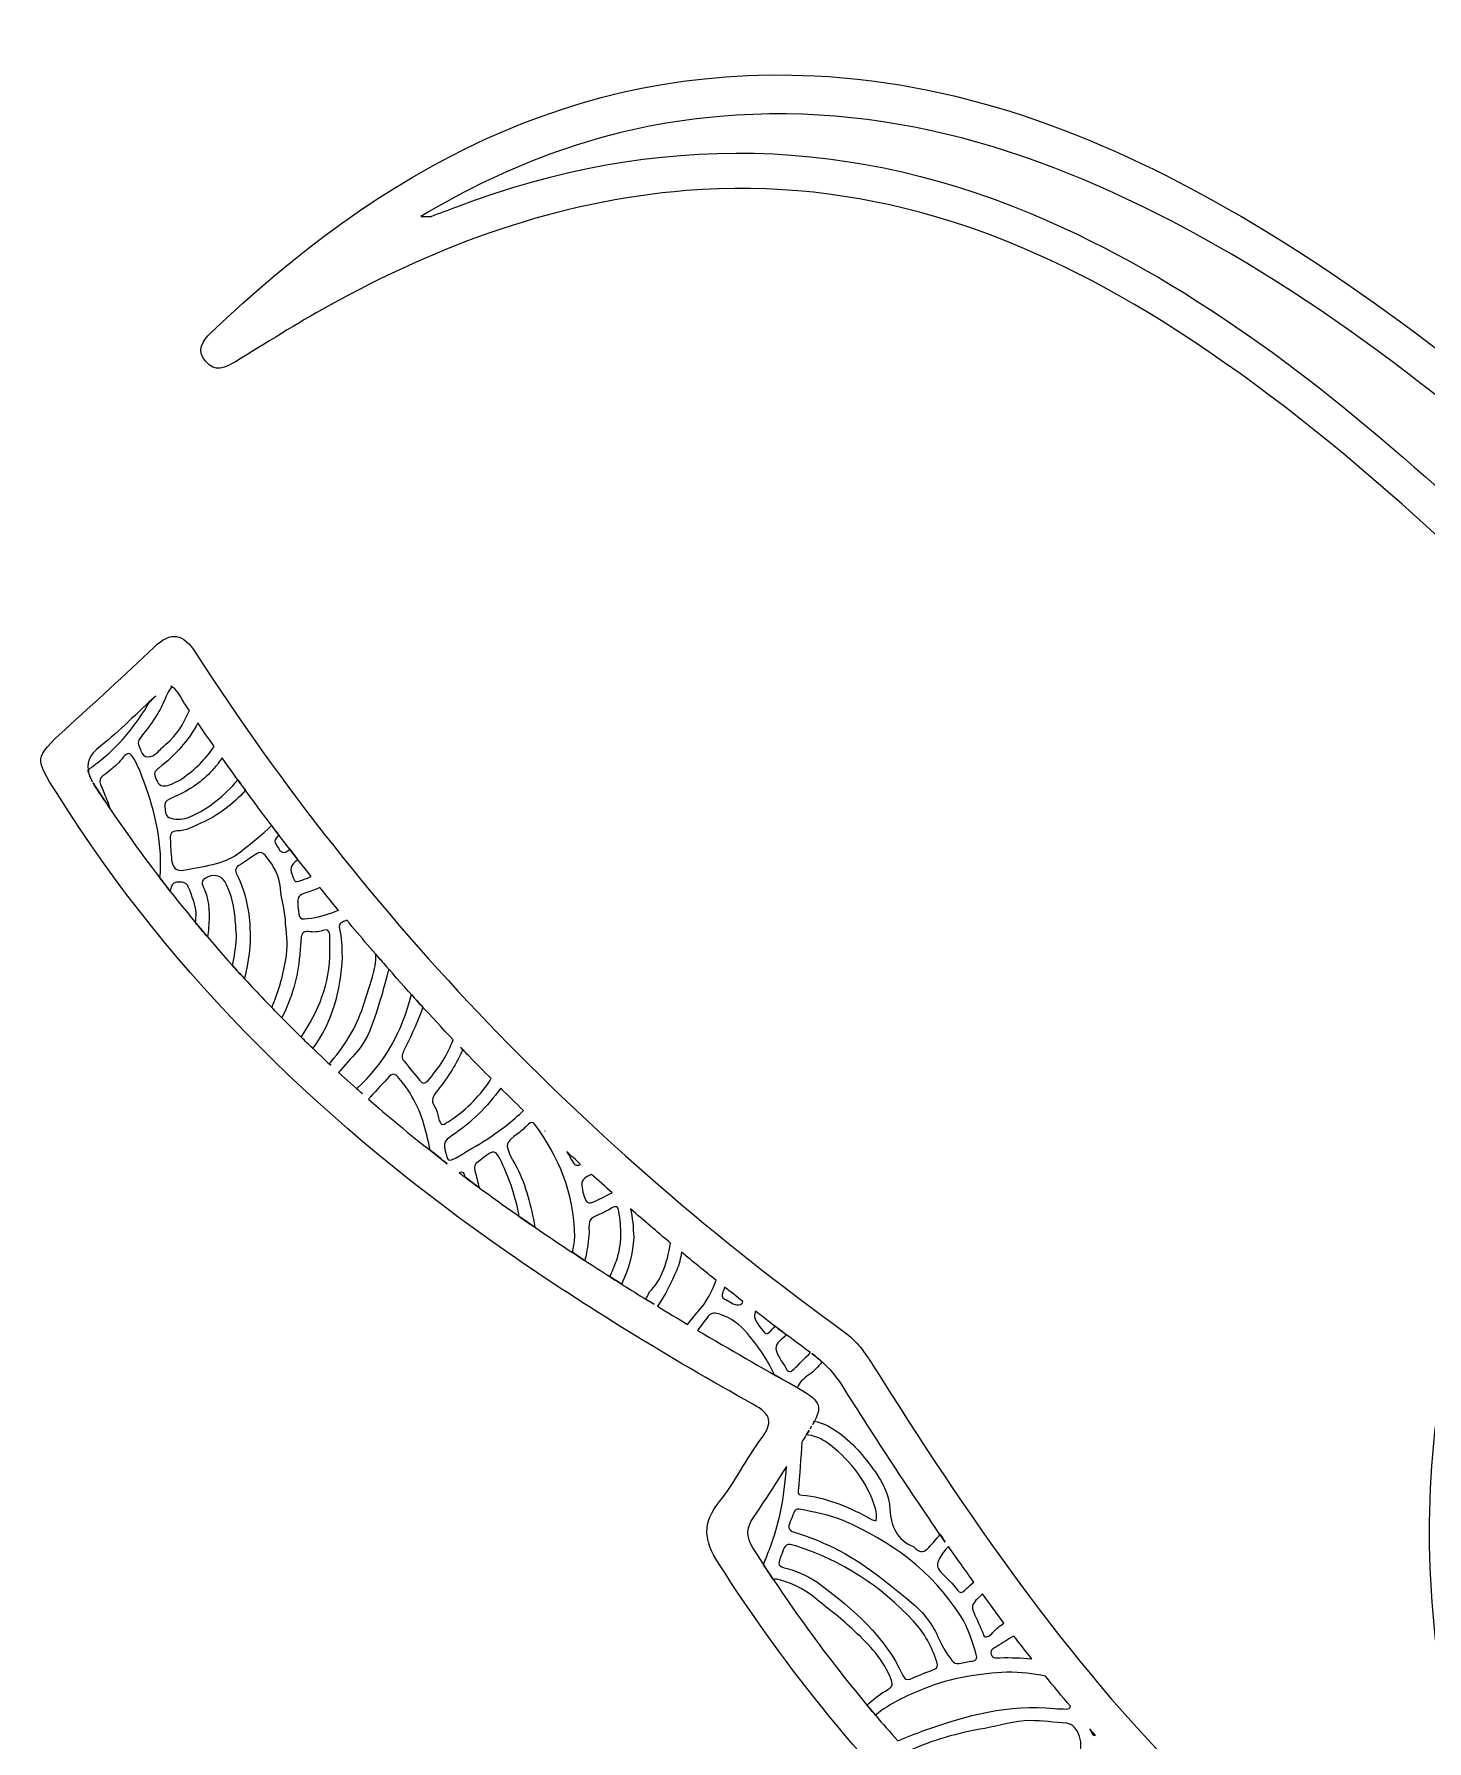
# Model space of a CAD drawing. Extents: x 39 to 1962, y -794 to -206.
# Drawn here: x 39.5 to 201, y -404.1 to -206 of the extents above; entities that cross this region are included whole.
import ezdxf

# ---------------------------------------------------------------- set-up
doc = ezdxf.new("R2010")
doc.units = 0
doc.header["$MEASUREMENT"] = 0
doc.layers.add('Layer 1', color=7, linetype='Continuous')

# ---------------------------------------------------------------- blocks, each defined once
blk = doc.blocks.new('block 3')
at = {"layer": 'Layer 1', "lineweight": 0}
for points, knots in [([(393.1, -365.01), (402.1, -360.03), (410.87, -354.67), (419.38, -348.9), (441.44, -333.94), (460.4, -315.92), (474.68, -293.21), (476.14, -290.88), (476.2, -289.34), (474, -287.48), (470.25, -284.29), (466.73, -280.83), (463.09, -277.51), (460.36, -275.03), (459.69, -275.11), (457.68, -278.22), (437.77, -308.85), (412.73, -334.57), (383.28, -356.07), (381.5, -357.37), (380.16, -358.92), (379.01, -360.77), (369.69, -375.81), (359.8, -390.44), (347.75, -403.49), (340.34, -411.52), (332.34, -418.91), (323.25, -425.39), (319.92, -418.65), (316.47, -412.25), (312.69, -406.03), (312.05, -404.98), (312.32, -404), (312.5, -402.94), (314.88, -388.68), (315.68, -374.41), (312.74, -360.13), (309.8, -345.89), (303.75, -333.59), (290.87, -325.66), (289.62, -324.89), (289.75, -324.26), (290.25, -323.1), (295.27, -311.51), (296.1, -299.71), (291.68, -287.77), (291.04, -286.05), (291.71, -285.23), (292.77, -284.21), (297.51, -279.71), (302.17, -275.14), (306.93, -270.65), (320.35, -258), (334.2, -245.87), (350.31, -236.63), (369.09, -225.88), (388.99, -221.25), (410.52, -225.5), (425.78, -228.51), (439.47, -235.21), (452.46, -243.53), (453.79, -244.38), (455.22, -245.74), (456.65, -243.92), (458.11, -242.07), (456.35, -240.99), (455.25, -239.94), (450.9, -235.79), (446.32, -231.93), (441.45, -228.41), (416.56, -210.46), (389.6, -206.01), (360.48, -216.11), (343.7, -221.92), (328.86, -231.24), (314.82, -241.93), (302.87, -251.02), (291.78, -261.11), (280.8, -271.33), (279.84, -272.22), (279.14, -273.43), (277.29, -272.73), (271.76, -270.63), (266.11, -271.08), (260.55, -272.66), (258.82, -273.15), (257.28, -273.12), (255.55, -272.64), (251.51, -271.53), (247.18, -270.36), (243.21, -271.79), (237.94, -273.69), (234.56, -271.74), (231.48, -267.93), (231.28, -267.68), (231.03, -267.47), (230.8, -267.25), (214.83, -252.45), (198.42, -238.2), (179.5, -227.18), (164.15, -218.24), (147.94, -211.72), (129.96, -210.84), (101.87, -209.46), (79.56, -221.94), (59.97, -240.66), (58.97, -241.62), (58.25, -242.7), (59.37, -244), (60.45, -245.27), (61.63, -244.74), (62.8, -244.02), (66.37, -241.85), (69.9, -239.6), (73.55, -237.58), (86.52, -230.41), (100.19, -225.37), (115.09, -224.17), (135.28, -222.54), (153.33, -228.74), (170.18, -239.25), (190.25, -251.77), (206.82, -268.43), (223.73, -284.69), (224.59, -285.52), (224.84, -286.31), (224.39, -287.52), (219.89, -299.58), (220.67, -311.47), (225.76, -323.15), (226.29, -324.37), (226.19, -324.98), (225.01, -325.7), (212.58, -333.38), (206.48, -345.23), (203.48, -358.98), (200.41, -372.99), (200.86, -387.08), (203.27, -401.13), (203.74, -403.91), (203.47, -406.21), (201.96, -408.68), (199.17, -413.24), (196.6, -417.95), (194.29, -422.77), (193.08, -425.29), (192.18, -425.07), (190.27, -423.58), (184.44, -419.02), (178.83, -414.22), (173.57, -409.01), (159.02, -394.56), (147.63, -377.71), (136.75, -360.47), (135.83, -359.02), (134.89, -357.65), (133.45, -356.61), (103.54, -334.97), (78.23, -308.92), (58.21, -277.83), (56.73, -275.53), (55.37, -275.25), (53.38, -277.14), (49.97, -280.39), (46.47, -283.55), (43, -286.75), (39.46, -290.02), (39.5, -289.99), (42.11, -294.14), (55.67, -315.71), (73.62, -332.97), (94.44, -347.42), (103.59, -353.77), (113.1, -359.58), (122.84, -364.98), (125.03, -366.2), (125.19, -367.14), (123.76, -369.05), (122.03, -371.36), (120.78, -374.05), (118.97, -376.28), (116.93, -378.78), (117.14, -380.77), (118.84, -383.43), (134.92, -408.61), (155.65, -428.71), (182.54, -442.12), (184.49, -443.09), (184.84, -444), (184.05, -446.02), (178.91, -459.21), (175.08, -472.79), (172.36, -486.69), (172.01, -488.46), (171.22, -489.8), (169.93, -491.04), (164.14, -496.62), (158.05, -501.85), (151.6, -506.67), (131.99, -521.33), (110.28, -532.16), (87.72, -541.37), (84.96, -542.5), (83.83, -543.89), (83.85, -547.02), (83.97, -565.41), (81.52, -583.55), (77.78, -601.52), (74.41, -617.67), (69.89, -633.53), (65.23, -649.34), (63.96, -653.62), (64.21, -653.97), (68.67, -654.81), (72.46, -655.52), (76.24, -656.23), (80.04, -656.92), (84.51, -657.73), (84.49, -657.71), (85.81, -653.34), (94.41, -624.96), (97.62, -595.95), (96.22, -566.37), (96.1, -563.76), (96.21, -561.13), (96.21, -558.46), (97.36, -558.55), (98.01, -559.39), (98.54, -560.08), (101.22, -563.55), (104.05, -563.19), (107.76, -561.45), (128.93, -551.52), (147.79, -538.36), (164.25, -521.77), (165.27, -520.75), (165.99, -519.43), (166.86, -518.25), (167.17, -518.51), (167.49, -518.78), (167.81, -519.04), (166.27, -537.89), (166.16, -556.79), (169.02, -575.44), (170.39, -584.42), (168.22, -591.5), (163.99, -598.98), (150.94, -622.11), (135.39, -643.47), (118.96, -664.23), (117.02, -666.68), (116.52, -668.68), (117.59, -671.73), (122.74, -686.41), (126.27, -701.52), (128.92, -716.84), (132.78, -739.14), (134.55, -761.67), (135.88, -784.24), (136.05, -787.06), (136.97, -788.29), (139.83, -788.37), (144.43, -788.51), (149.02, -788.92), (153.62, -789.17), (157.71, -789.39), (158.09, -789.01), (157.96, -784.96), (157.32, -764.11), (154.05, -743.63), (149.1, -723.39), (145.07, -706.94), (139.9, -690.85), (133.86, -675.05), (132.82, -672.34), (133.48, -671.99), (136, -672.29), (139.18, -672.68), (142.41, -672.7), (145.6, -673.06), (147.68, -673.3), (148.94, -672.54), (150.15, -670.88), (160.62, -656.53), (169.29, -641.2), (175.84, -624.68), (176.23, -623.68), (176.22, -622.35), (177.56, -621.73), (178.53, -624.96), (179.42, -628.16), (180.43, -631.31), (186.54, -650.34), (194, -668.76), (205.69, -685.16), (210.88, -692.45), (216.78, -699.11), (224.93, -703.26), (234.01, -707.89), (242.13, -706.02), (248.25, -697.99), (251.88, -693.23), (253.98, -687.74), (255.55, -682.03), (256.38, -679.03), (257.08, -675.99), (258.05, -672.09), (259.04, -676.08), (259.72, -679.18), (260.6, -682.22), (262.61, -689.17), (265.18, -695.85), (270.57, -701), (275.02, -705.26), (280.27, -706.67), (286.27, -705.13), (292.39, -703.55), (297.26, -699.91), (301.61, -695.54), (313.49, -683.63), (320.92, -668.94), (327.47, -653.73), (331.92, -643.4), (335.37, -632.71), (338.68, -621.17), (339.37, -622.72), (339.79, -623.57), (340.14, -624.45), (346.72, -641.07), (355.35, -656.54), (366, -670.9), (367.23, -672.55), (368.5, -673.29), (370.56, -673.06), (373.86, -672.69), (377.19, -672.63), (380.49, -672.27), (382.79, -672.01), (383.25, -672.46), (382.37, -674.78), (376.66, -689.8), (371.66, -705.05), (367.7, -720.63), (362.29, -741.86), (358.77, -763.37), (358.13, -785.31), (358.04, -788.18), (358.81, -789.51), (361.91, -789.23), (366.82, -788.79), (371.74, -788.52), (376.66, -788.31), (379.02, -788.21), (380.06, -787.31), (380.22, -784.84), (380.99, -772.98), (381.75, -761.11), (382.82, -749.27), (385.05, -724.69), (388.78, -700.31), (396.85, -676.92), (399.27, -669.92), (398.21, -665.39), (393.72, -659.81), (376.32, -638.16), (360.52, -615.39), (347.62, -590.69), (346.25, -588.07), (345.91, -585.58), (346.33, -582.71), (348.66, -566.56), (349.53, -550.32), (349.08, -534.01), (348.95, -529.05), (348.63, -524.09), (348.39, -519.13), (348.72, -518.88), (349.04, -518.62), (349.37, -518.37), (350.31, -519.66), (351.1, -521.09), (352.22, -522.21), (369.01, -539.1), (388.3, -552.39), (410.02, -562.19), (412.7, -563.39), (414.6, -563.24), (416.51, -560.99), (417.41, -559.92), (418.42, -558.76), (420.07, -558.25), (420.07, -559.04), (420.1, -559.56), (420.06, -560.09), (418.99, -577.02), (419.32, -593.92), (421.34, -610.78), (423.12, -625.59), (426.18, -640.13), (430.44, -654.43), (431.14, -656.76), (432.21, -657.81), (434.85, -657.21), (439.23, -656.2), (443.66, -655.44), (448.1, -654.71), (450.93, -654.24), (451.94, -653.1), (451.01, -650.11), (449, -643.67), (447.23, -637.16), (445.43, -630.67), (437.74, -602.81), (432.05, -574.63), (432.24, -545.56), (432.25, -543.4), (431.13, -542.57), (429.43, -541.84), (422.26, -538.74), (415.05, -535.73), (407.99, -532.4), (385.48, -521.79), (364.49, -508.86), (346.54, -491.4), (345.01, -489.92), (344.03, -488.35), (343.63, -486.24), (341.08, -472.85), (337.4, -459.76), (332.44, -447.08), (331.18, -443.87), (332.02, -442.81), (334.76, -441.42), (361.45, -427.86), (381.9, -407.6), (397.73, -382.42), (398.94, -380.49), (398.94, -379.03), (397.61, -377.2), (395.67, -374.51), (394.11, -371.55), (392.17, -368.86), (390.82, -367), (391.1, -366.11), (393.1, -365.01)], [0, 0, 0, 0, 1, 1, 1, 2, 2, 2, 3, 3, 3, 4, 4, 4, 5, 5, 5, 6, 6, 6, 7, 7, 7, 8, 8, 8, 9, 9, 9, 10, 10, 10, 11, 11, 11, 12, 12, 12, 13, 13, 13, 14, 14, 14, 15, 15, 15, 16, 16, 16, 17, 17, 17, 18, 18, 18, 19, 19, 19, 20, 20, 20, 21, 21, 21, 22, 22, 22, 23, 23, 23, 24, 24, 24, 25, 25, 25, 26, 26, 26, 27, 27, 27, 28, 28, 28, 29, 29, 29, 30, 30, 30, 31, 31, 31, 32, 32, 32, 33, 33, 33, 34, 34, 34, 35, 35, 35, 36, 36, 36, 37, 37, 37, 38, 38, 38, 39, 39, 39, 40, 40, 40, 41, 41, 41, 42, 42, 42, 43, 43, 43, 44, 44, 44, 45, 45, 45, 46, 46, 46, 47, 47, 47, 48, 48, 48, 49, 49, 49, 50, 50, 50, 51, 51, 51, 52, 52, 52, 53, 53, 53, 54, 54, 54, 55, 55, 55, 56, 56, 56, 57, 57, 57, 58, 58, 58, 59, 59, 59, 60, 60, 60, 61, 61, 61, 62, 62, 62, 63, 63, 63, 64, 64, 64, 65, 65, 65, 66, 66, 66, 67, 67, 67, 68, 68, 68, 69, 69, 69, 70, 70, 70, 71, 71, 71, 72, 72, 72, 73, 73, 73, 74, 74, 74, 75, 75, 75, 76, 76, 76, 77, 77, 77, 78, 78, 78, 79, 79, 79, 80, 80, 80, 81, 81, 81, 82, 82, 82, 83, 83, 83, 84, 84, 84, 85, 85, 85, 86, 86, 86, 87, 87, 87, 88, 88, 88, 89, 89, 89, 90, 90, 90, 91, 91, 91, 92, 92, 92, 93, 93, 93, 94, 94, 94, 95, 95, 95, 96, 96, 96, 97, 97, 97, 98, 98, 98, 99, 99, 99, 100, 100, 100, 101, 101, 101, 102, 102, 102, 103, 103, 103, 104, 104, 104, 105, 105, 105, 106, 106, 106, 107, 107, 107, 108, 108, 108, 109, 109, 109, 110, 110, 110, 111, 111, 111, 112, 112, 112, 113, 113, 113, 114, 114, 114, 115, 115, 115, 116, 116, 116, 117, 117, 117, 118, 118, 118, 119, 119, 119, 120, 120, 120, 121, 121, 121, 122, 122, 122, 123, 123, 123, 124, 124, 124, 125, 125, 125, 126, 126, 126, 127, 127, 127, 128, 128, 128, 129, 129, 129, 130, 130, 130, 131, 131, 131, 132, 132, 132, 133, 133, 133, 134, 134, 134, 135, 135, 135, 136, 136, 136, 137, 137, 137, 138, 138, 138, 139, 139, 139, 140, 140, 140, 141, 141, 141, 142, 142, 142, 143, 143, 143, 144, 144, 144, 145, 145, 145, 146, 146, 146, 147, 147, 147, 148, 148, 148, 148]), ([(203.48, -259.74), (189.45, -247.08), (174.66, -235.48), (157.2, -227.74), (134.53, -217.69), (111.63, -217.27), (88.5, -226.03), (87.5, -226.41), (86.5, -226.78), (85.5, -227.15), (85.41, -227.18), (85.29, -227.15), (84.31, -227.15), (94.84, -220.89), (105.5, -217.03), (117.05, -215.75), (137.95, -213.42), (156.83, -219.63), (174.79, -229.53), (193.98, -240.11), (210.43, -254.29), (226.45, -269.02), (226.93, -269.45), (227.39, -269.9), (227.86, -270.34), (233.5, -275.56), (233.45, -275.51), (227.9, -280.97), (226.28, -282.56), (225.86, -280.81), (225.22, -280.22), (217.95, -273.42), (210.87, -266.41), (203.48, -259.74)], [0, 0, 0, 0, 1, 1, 1, 2, 2, 2, 3, 3, 3, 4, 4, 4, 5, 5, 5, 6, 6, 6, 7, 7, 7, 8, 8, 8, 9, 9, 9, 10, 10, 10, 11, 11, 11, 11]), ([(47.16, -288.63), (49.41, -286.83), (51.44, -284.74), (53.57, -282.79), (53.34, -283), (53.11, -283.22), (52.88, -283.44), (51.34, -286.15), (49.38, -288.59), (46.75, -290.6), (46.4, -290.86), (46.05, -291.13), (45.7, -291.4), (45.73, -291.54), (45.76, -291.67), (45.81, -291.81), (45.44, -290.64), (45.8, -289.71), (47.16, -288.63)], [0, 0, 0, 0, 1, 1, 1, 2, 2, 2, 3, 3, 3, 4, 4, 4, 5, 5, 5, 6, 6, 6, 6]), ([(56.9, -283.66), (57.09, -283.94), (57.28, -284.21), (57.47, -284.49), (56.84, -285.99), (56.01, -287.35), (54.74, -288.41), (54.36, -288.73), (54.02, -289.1), (53.65, -289.44), (53.38, -289.68), (53.08, -289.88), (52.68, -289.86), (52.25, -289.87), (51.97, -289.59), (51.85, -289.19), (51.72, -288.71), (51.29, -288.25), (51.74, -287.69), (52.31, -287), (52.85, -286.29), (53.35, -285.55), (53.75, -284.94), (54.14, -284.31), (54.43, -283.64), (54.97, -282.37), (55.16, -281.91), (55.52, -281.8), (56.22, -282.26), (56.48, -283.04), (56.9, -283.66)], [0, 0, 0, 0, 1, 1, 1, 2, 2, 2, 3, 3, 3, 4, 4, 4, 5, 5, 5, 6, 6, 6, 7, 7, 7, 8, 8, 8, 9, 9, 9, 10, 10, 10, 10]), ([(55.32, -281.68), (55.39, -281.71), (55.46, -281.76), (55.52, -281.8), (55.46, -281.76), (55.39, -281.71), (55.32, -281.68)], [0, 0, 0, 0, 1, 1, 1, 2, 2, 2, 2]), ([(53.5, -292.18), (53.29, -291.66), (53.58, -291.46), (53.94, -291.17), (55.79, -289.69), (57.37, -288.01), (58.44, -285.93), (59.07, -286.85), (59.7, -287.76), (60.33, -288.66), (59.36, -290.14), (58.1, -291.38), (56.58, -292.41), (55.96, -292.83), (55.28, -293.1), (54.75, -293.25), (53.84, -293.3), (53.71, -292.7), (53.5, -292.18)], [0, 0, 0, 0, 1, 1, 1, 2, 2, 2, 3, 3, 3, 4, 4, 4, 5, 5, 5, 6, 6, 6, 6]), ([(46.3, -292.88), (46.39, -293.04), (46.48, -293.19), (46.59, -293.36), (47.15, -294.23), (47.73, -295.08), (48.3, -295.94), (48.08, -295.31), (47.84, -294.69), (47.58, -294.07), (46.82, -292.29), (46.85, -292.56), (48.2, -291.48), (48.78, -291.01), (49.34, -290.52), (49.8, -289.91), (50.26, -289.31), (50.58, -289.34), (50.98, -290.02), (51.25, -290.47), (51.5, -290.95), (51.7, -291.45), (53.13, -295.01), (54.18, -298.65), (54.13, -302.6), (54.12, -303.04), (54.09, -303.48), (54.05, -303.92), (54.45, -304.43), (54.84, -304.95), (55.24, -305.46), (55.24, -305.41), (55.25, -305.36), (55.26, -305.31), (55.34, -304.85), (55.5, -304.5), (55.99, -304.43), (56.53, -304.37), (57.11, -304.38), (57.34, -304.95), (57.76, -306.02), (58.23, -307.09), (58.24, -307.96), (58.24, -308.35), (58.21, -308.73), (58.17, -309.1), (58.63, -309.65), (59.1, -310.2), (59.56, -310.75), (59.62, -310.41), (59.67, -310.07), (59.69, -309.71), (59.78, -308.26), (59.85, -306.77), (59.25, -305.37), (59.06, -304.92), (58.65, -304.36), (59.32, -303.94), (60.15, -303.44), (61.18, -303.62), (61.58, -304.33), (62.24, -305.53), (62.6, -306.84), (62.74, -308.21), (62.82, -309.01), (62.86, -309.8), (62.95, -310.91), (62.83, -311.98), (62.68, -313.04), (62.47, -314.09), (56.69, -307.64), (51.38, -300.74), (46.59, -293.36), (46.48, -293.19), (46.39, -293.04), (46.3, -292.88)], [0, 0, 0, 0, 1, 1, 1, 2, 2, 2, 3, 3, 3, 4, 4, 4, 5, 5, 5, 6, 6, 6, 7, 7, 7, 8, 8, 8, 9, 9, 9, 10, 10, 10, 11, 11, 11, 12, 12, 12, 13, 13, 13, 14, 14, 14, 15, 15, 15, 16, 16, 16, 17, 17, 17, 18, 18, 18, 19, 19, 19, 20, 20, 20, 21, 21, 21, 22, 22, 22, 23, 23, 23, 24, 24, 24, 25, 25, 25, 25]), ([(69.12, -300.6), (69.05, -300.65), (68.99, -300.7), (68.93, -300.75), (68.49, -301.11), (68.08, -300.99), (67.83, -300.52), (67.6, -300.08), (67.04, -299.68), (67.72, -299.08), (67.77, -299.04), (67.81, -298.99), (67.85, -298.95), (67.57, -298.59), (67.29, -298.22), (67.01, -297.85), (65.87, -298.94), (64.61, -299.89), (63.38, -300.89), (61.42, -302.48), (59.04, -302.51), (56.79, -303.03), (56.01, -303.21), (55.48, -302.67), (55.4, -301.84), (55.32, -301.02), (55.29, -300.19), (55.24, -299.37), (55.2, -298.78), (55.43, -298.47), (56.04, -298.46), (57.04, -298.45), (57.9, -297.98), (58.8, -297.57), (60.8, -296.65), (62.53, -295.38), (63.97, -293.75), (63.67, -293.35), (63.38, -292.94), (63.09, -292.54), (61.51, -294.41), (59.74, -295.87), (57.53, -296.83), (56.77, -297.15), (56.07, -297.19), (55.32, -297), (54.64, -296.83), (54.71, -296.22), (54.61, -295.71), (54.52, -295.23), (54.76, -294.97), (55.15, -294.78), (55.99, -294.38), (56.85, -294.02), (57.63, -293.52), (59.15, -292.56), (60.33, -291.36), (61.26, -289.99), (61.26, -289.99), (61.26, -289.98), (61.26, -289.98), (64.58, -294.67), (68.02, -299.26), (71.59, -303.74), (71.13, -303.96), (70.67, -304.14), (70.18, -304.29), (69.79, -304.41), (69.68, -304.37), (69.54, -303.99), (69.07, -302.73), (69.09, -302.57), (70.06, -301.81), (69.74, -301.41), (69.43, -301), (69.12, -300.6)], [0, 0, 0, 0, 1, 1, 1, 2, 2, 2, 3, 3, 3, 4, 4, 4, 5, 5, 5, 6, 6, 6, 7, 7, 7, 8, 8, 8, 9, 9, 9, 10, 10, 10, 11, 11, 11, 12, 12, 12, 13, 13, 13, 14, 14, 14, 15, 15, 15, 16, 16, 16, 17, 17, 17, 18, 18, 18, 19, 19, 19, 20, 20, 20, 21, 21, 21, 22, 22, 22, 23, 23, 23, 24, 24, 24, 25, 25, 25, 25]), ([(45.83, -291.89), (45.93, -292.17), (46.06, -292.46), (46.24, -292.77), (46.06, -292.46), (45.93, -292.17), (45.83, -291.89)], [0, 0, 0, 0, 1, 1, 1, 2, 2, 2, 2]), ([(62.47, -314.09), (62.92, -314.6), (63.39, -315.1), (63.85, -315.6), (64.36, -313.68), (64.58, -311.68), (64.49, -309.69), (64.39, -307.57), (63.95, -305.45), (62.97, -303.53), (62.72, -303.05), (62.78, -302.75), (63.21, -302.47), (63.86, -302.06), (64.5, -301.64), (65.13, -301.19), (65.65, -300.83), (66.03, -300.97), (66.39, -301.44), (67.22, -302.52), (67.91, -303.64), (68.02, -305.09), (68.14, -306.51), (68.62, -307.87), (68.63, -309.3), (68.79, -310.66), (68.89, -312.02), (68.65, -313.38), (68.3, -315.4), (67.75, -317.26), (67.02, -318.96), (65.47, -317.36), (63.95, -315.74), (62.47, -314.09)], [0, 0, 0, 0, 1, 1, 1, 2, 2, 2, 3, 3, 3, 4, 4, 4, 5, 5, 5, 6, 6, 6, 7, 7, 7, 8, 8, 8, 9, 9, 9, 10, 10, 10, 11, 11, 11, 11]), ([(71.19, -305.57), (71.68, -305.43), (72.15, -305.24), (72.61, -305.02), (73.33, -305.91), (74.05, -306.8), (74.78, -307.69), (74.77, -307.68), (74.76, -307.66), (74.75, -307.65), (73.76, -308.08), (72.74, -308.41), (71.64, -308.57), (70.21, -308.79), (70.19, -308.77), (70.06, -307.22), (69.96, -306.05), (70.16, -305.87), (71.19, -305.57)], [0, 0, 0, 0, 1, 1, 1, 2, 2, 2, 3, 3, 3, 4, 4, 4, 5, 5, 5, 6, 6, 6, 6]), ([(68.18, -320.15), (69.35, -317.9), (70.04, -315.47), (70.26, -312.86), (70.31, -312.21), (70.37, -311.55), (70.42, -310.9), (70.47, -310.36), (70.71, -310.07), (71.27, -310.15), (71.84, -310.23), (72.4, -310.22), (72.96, -310.02), (73.54, -309.82), (73.76, -310.11), (73.76, -310.69), (73.75, -311.26), (73.76, -311.83), (73.76, -312.4), (73.78, -316.2), (72.42, -319.43), (70.43, -322.4), (70.87, -322.83), (71.33, -323.26), (71.77, -323.69), (74.06, -320.67), (74.97, -317.02), (75.18, -313.07), (75.13, -311.96), (75.14, -310.88), (74.89, -309.81), (74.81, -309.47), (74.87, -309.18), (75.21, -309.04), (75.39, -308.97), (75.56, -308.9), (75.73, -308.83), (77.32, -310.73), (78.93, -312.62), (80.57, -314.48), (80.08, -313.93), (79.6, -313.37), (79.11, -312.81), (79.1, -313.68), (78.97, -314.54), (78.69, -315.41), (78.28, -316.71), (77.92, -318.02), (77.46, -319.3), (76.61, -321.66), (75.26, -323.65), (73.7, -325.51), (73.75, -325.56), (73.8, -325.61), (73.86, -325.66), (71.92, -323.86), (70.03, -322.03), (68.18, -320.15)], [0, 0, 0, 0, 1, 1, 1, 2, 2, 2, 3, 3, 3, 4, 4, 4, 5, 5, 5, 6, 6, 6, 7, 7, 7, 8, 8, 8, 9, 9, 9, 10, 10, 10, 11, 11, 11, 12, 12, 12, 13, 13, 13, 14, 14, 14, 15, 15, 15, 16, 16, 16, 17, 17, 17, 18, 18, 18, 19, 19, 19, 19]), ([(83.22, -317.46), (82.15, -321.68), (80.18, -325.4), (76.86, -328.38), (77.08, -328.57), (77.3, -328.77), (77.53, -328.97), (76.6, -328.15), (75.68, -327.33), (74.77, -326.5), (75.5, -325.69), (76.2, -324.86), (76.92, -324.05), (77.89, -322.96), (78.45, -321.57), (78.94, -320.17), (79.54, -318.43), (80.04, -316.65), (80.5, -314.86), (80.53, -314.74), (80.56, -314.62), (80.59, -314.5), (83.03, -317.28), (85.52, -320.01), (88.07, -322.69), (87.42, -324.42), (86.43, -325.98), (85.15, -327.41), (84.79, -327.82), (84.52, -327.85), (84.17, -327.4), (83.58, -326.66), (82.99, -325.92), (82.37, -325.2), (82.03, -324.8), (82.12, -324.44), (82.32, -324.03), (83.13, -322.36), (83.93, -320.68), (84.56, -318.92), (84.11, -318.44), (83.66, -317.95), (83.22, -317.46)], [0, 0, 0, 0, 1, 1, 1, 2, 2, 2, 3, 3, 3, 4, 4, 4, 5, 5, 5, 6, 6, 6, 7, 7, 7, 8, 8, 8, 9, 9, 9, 10, 10, 10, 11, 11, 11, 12, 12, 12, 13, 13, 13, 14, 14, 14, 14]), ([(67.02, -318.97), (67.41, -319.36), (67.79, -319.76), (68.18, -320.15), (67.79, -319.76), (67.41, -319.36), (67.02, -318.97)], [0, 0, 0, 0, 1, 1, 1, 2, 2, 2, 2]), ([(92.47, -327.21), (92.4, -327.31), (92.34, -327.42), (92.27, -327.53), (91.01, -329.44), (89.38, -331), (87.48, -332.22), (86.74, -332.7), (86.64, -332.65), (86.36, -331.76), (86.23, -331.33), (86.18, -330.84), (85.93, -330.48), (85.39, -329.69), (85.74, -329.24), (86.24, -328.6), (87.53, -326.95), (88.5, -325.4), (89.17, -323.84), (89.08, -323.74), (88.99, -323.64), (88.9, -323.55), (89.24, -323.91), (89.58, -324.27), (89.92, -324.62), (90.77, -325.49), (91.61, -326.35), (92.47, -327.21)], [0, 0, 0, 0, 1, 1, 1, 2, 2, 2, 3, 3, 3, 4, 4, 4, 5, 5, 5, 6, 6, 6, 7, 7, 7, 8, 8, 8, 9, 9, 9, 9]), ([(78.25, -329.61), (78.3, -329.52), (78.37, -329.42), (78.46, -329.32), (79.2, -328.53), (79.94, -327.74), (80.68, -326.94), (81.14, -326.44), (81.44, -326.8), (81.75, -327.14), (83.33, -328.91), (84.31, -331.03), (84.91, -333.34), (85.09, -334.06), (85.25, -334.79), (85.39, -335.52), (86.05, -336.04), (86.7, -336.56), (87.37, -337.08), (84.24, -334.67), (81.21, -332.18), (78.25, -329.61)], [0, 0, 0, 0, 1, 1, 1, 2, 2, 2, 3, 3, 3, 4, 4, 4, 5, 5, 5, 6, 6, 6, 7, 7, 7, 7]), ([(88.32, -336.43), (87.59, -336.85), (87.4, -336.73), (87.21, -335.87), (86.91, -334.56), (86.93, -334.52), (88, -333.78), (90.17, -332.29), (92.04, -330.47), (93.58, -328.32), (94.46, -329.19), (95.33, -330.05), (96.21, -330.91), (94.99, -332.12), (93.59, -333.2), (92.07, -334.18), (90.84, -334.97), (89.58, -335.7), (88.32, -336.43)], [0, 0, 0, 0, 1, 1, 1, 2, 2, 2, 3, 3, 3, 4, 4, 4, 5, 5, 5, 6, 6, 6, 6]), ([(97.37, -343.5), (96.87, -341.12), (96.26, -338.8), (95, -336.72), (94.95, -336.65), (94.92, -336.57), (94.88, -336.5), (94.06, -334.75), (94.08, -334.7), (95.6, -333.56), (96.02, -333.25), (96.41, -332.89), (96.78, -332.52), (97.08, -332.22), (97.33, -332.19), (97.59, -332.56), (100.2, -336.24), (102.09, -340.21), (102.18, -345.63), (102.12, -346.22), (102.03, -346.81), (101.92, -347.4), (99.84, -346.03), (97.78, -344.63), (95.73, -343.2), (96.33, -343.62), (96.93, -344.03), (97.53, -344.45), (97.49, -344.13), (97.44, -343.82), (97.37, -343.5)], [0, 0, 0, 0, 1, 1, 1, 2, 2, 2, 3, 3, 3, 4, 4, 4, 5, 5, 5, 6, 6, 6, 7, 7, 7, 8, 8, 8, 9, 9, 9, 10, 10, 10, 10]), ([(98.69, -333.29), (98.7, -333.3), (98.71, -333.31), (98.72, -333.32), (98.71, -333.31), (98.7, -333.3), (98.69, -333.29)], [0, 0, 0, 0, 1, 1, 1, 2, 2, 2, 2]), ([(89.47, -338.66), (90, -339.07), (90.54, -339.46), (91.08, -339.86), (90.92, -339.21), (90.76, -338.56), (90.59, -337.92), (90.47, -337.45), (90.51, -337.09), (90.96, -336.85), (91.17, -336.73), (91.36, -336.55), (91.55, -336.4), (92.82, -335.42), (92.97, -335.43), (93.66, -336.87), (94.63, -338.88), (95.34, -340.99), (95.72, -343.19), (93.61, -341.72), (91.53, -340.21), (89.47, -338.66)], [0, 0, 0, 0, 1, 1, 1, 2, 2, 2, 3, 3, 3, 4, 4, 4, 5, 5, 5, 6, 6, 6, 7, 7, 7, 7]), ([(101.23, -335.67), (101.77, -336.17), (102.3, -336.67), (102.84, -337.16), (102.24, -337.41), (102.08, -337.22), (101.64, -336.35), (101.53, -336.13), (101.36, -335.9), (101.23, -335.67)], [0, 0, 0, 0, 1, 1, 1, 2, 2, 2, 3, 3, 3, 3]), ([(89.43, -338.48), (89.44, -338.54), (89.45, -338.6), (89.47, -338.66), (89.23, -338.49), (89, -338.31), (88.76, -338.13), (88.79, -338.12), (88.81, -338.11), (88.84, -338.1), (89.2, -337.97), (89.38, -338.18), (89.43, -338.48)], [0, 0, 0, 0, 1, 1, 1, 2, 2, 2, 3, 3, 3, 4, 4, 4, 4]), ([(104.11, -338.32), (104.9, -339.03), (105.7, -339.74), (106.5, -340.45), (105.84, -340.79), (105.18, -341.11), (104.52, -341.44), (103.77, -341.8), (103.52, -341.7), (103.26, -340.87), (103.15, -340.54), (103.08, -340.21), (103.01, -339.88), (102.86, -339.22), (103.1, -338.85), (103.69, -338.54), (103.83, -338.47), (103.97, -338.39), (104.11, -338.32)], [0, 0, 0, 0, 1, 1, 1, 2, 2, 2, 3, 3, 3, 4, 4, 4, 5, 5, 5, 6, 6, 6, 6]), ([(103.68, -346.52), (103.75, -346.01), (103.78, -345.5), (103.83, -344.99), (103.79, -343.51), (103.8, -343.52), (105.08, -342.94), (105.55, -342.72), (106.03, -342.51), (106.46, -342.22), (106.95, -341.9), (107.21, -342.11), (107.28, -342.58), (107.57, -344.52), (107.69, -346.41), (107, -348.36), (106.77, -348.99), (106.51, -349.59), (106.23, -350.18), (105.27, -349.57), (104.3, -348.95), (103.34, -348.32), (103.48, -347.73), (103.59, -347.13), (103.68, -346.52)], [0, 0, 0, 0, 1, 1, 1, 2, 2, 2, 3, 3, 3, 4, 4, 4, 5, 5, 5, 6, 6, 6, 7, 7, 7, 8, 8, 8, 8]), ([(107.59, -351.04), (108.49, -349.3), (108.92, -347.43), (109.01, -345.65), (108.96, -344.41), (108.86, -343.35), (108.64, -342.33), (110.17, -343.66), (111.72, -344.98), (113.28, -346.29), (113.27, -346.28), (113.27, -346.28), (113.26, -346.27), (113.1, -347.46), (112.8, -348.63), (112.32, -349.75), (112.02, -350.45), (111.64, -351.11), (111.12, -351.66), (110.99, -351.81), (110.82, -351.94), (110.75, -352.11), (110.65, -352.35), (110.54, -352.58), (110.42, -352.8), (110.74, -353), (111.07, -353.2), (111.39, -353.39), (109.66, -352.34), (107.94, -351.27), (106.23, -350.18), (106.68, -350.47), (107.14, -350.76), (107.59, -351.04)], [0, 0, 0, 0, 1, 1, 1, 2, 2, 2, 3, 3, 3, 4, 4, 4, 5, 5, 5, 6, 6, 6, 7, 7, 7, 8, 8, 8, 9, 9, 9, 10, 10, 10, 11, 11, 11, 11]), ([(103.31, -348.31), (102.85, -348), (102.39, -347.71), (101.93, -347.4), (102.39, -347.71), (102.85, -348), (103.31, -348.31)], [0, 0, 0, 0, 1, 1, 1, 2, 2, 2, 2]), ([(113.99, -349.43), (114.28, -348.75), (114.44, -348.04), (114.56, -347.35), (114.55, -347.35), (114.55, -347.35), (114.55, -347.35), (115.88, -348.44), (117.21, -349.53), (118.56, -350.61), (118.12, -351.89), (117.47, -353.12), (116.49, -354.22), (116.06, -354.7), (115.66, -355.22), (115.26, -355.73), (114.09, -355.03), (112.92, -354.33), (111.75, -353.62), (112.65, -352.34), (113.37, -350.92), (113.99, -349.43)], [0, 0, 0, 0, 1, 1, 1, 2, 2, 2, 3, 3, 3, 4, 4, 4, 5, 5, 5, 6, 6, 6, 7, 7, 7, 7]), ([(119.35, -352), (119.42, -351.8), (119.48, -351.6), (119.54, -351.39), (119.54, -351.39), (119.54, -351.39), (119.54, -351.39), (120.25, -351.96), (120.96, -352.52), (121.68, -353.08), (121.68, -353.08), (121.68, -353.08), (121.68, -353.08), (121.6, -353.28), (121.48, -353.45), (121.2, -353.46), (120.58, -353.51), (120.1, -353.04), (119.55, -352.79), (119.2, -352.63), (119.22, -352.33), (119.35, -352)], [0, 0, 0, 0, 1, 1, 1, 2, 2, 2, 3, 3, 3, 4, 4, 4, 5, 5, 5, 6, 6, 6, 7, 7, 7, 7]), ([(116.42, -356.42), (116.83, -355.87), (117.24, -355.32), (117.65, -354.79), (118.03, -354.3), (118.52, -354.4), (119, -354.55), (120.29, -354.94), (121.32, -355.76), (122.21, -356.79), (123.52, -358.32), (124.57, -359.94), (125.35, -361.58), (126.11, -362.01), (126.87, -362.44), (127.63, -362.87), (127.75, -362.94), (127.87, -363.01), (127.98, -363.07), (128.2, -362.53), (128.62, -362.03), (129.33, -361.58), (129.91, -361.21), (130.38, -360.62), (130.86, -360.09), (130.68, -359.93), (130.49, -359.77), (130.3, -359.61), (131.42, -360.51), (132.38, -361.51), (133.17, -362.77), (137.05, -368.93), (141.01, -375.02), (145.15, -380.98), (144.95, -380.69), (144.75, -380.4), (144.55, -380.12), (144.11, -380.62), (143.67, -381.12), (143.23, -381.63), (142.77, -382.15), (142.29, -382.27), (141.74, -381.76), (141.64, -381.67), (141.54, -381.56), (141.42, -381.51), (139.59, -380.7), (138.85, -379.31), (138.73, -377.17), (138.64, -375.64), (137.93, -374.07), (137, -372.8), (135.71, -371.04), (134.35, -369.34), (132.54, -368.11), (131.74, -367.56), (130.89, -367.13), (129.97, -366.96), (129.9, -367.09), (129.83, -367.22), (129.75, -367.36), (131.06, -365.06), (130.6, -364.54), (127.63, -362.87), (123.87, -360.76), (120.13, -358.61), (116.42, -356.42)], [0, 0, 0, 0, 1, 1, 1, 2, 2, 2, 3, 3, 3, 4, 4, 4, 5, 5, 5, 6, 6, 6, 7, 7, 7, 8, 8, 8, 9, 9, 9, 10, 10, 10, 11, 11, 11, 12, 12, 12, 13, 13, 13, 14, 14, 14, 15, 15, 15, 16, 16, 16, 17, 17, 17, 18, 18, 18, 19, 19, 19, 20, 20, 20, 21, 21, 21, 22, 22, 22, 22]), ([(125.4, -355.94), (125.29, -356.06), (125.19, -356.19), (125.08, -356.3), (124.43, -356.99), (124.34, -356.97), (123.79, -356.2), (123.05, -355.16), (122.88, -354.88), (123.14, -354.21), (125.24, -355.83), (127.36, -357.43), (129.5, -359), (128.87, -359.65), (128.23, -360.28), (127.59, -360.92), (127.18, -361.31), (126.91, -361.3), (126.64, -360.77), (126.25, -360.02), (125.56, -359.31), (125.51, -358.55), (125.46, -357.85), (126.21, -357.46), (126.72, -356.93), (126.28, -356.6), (125.84, -356.27), (125.4, -355.94)], [0, 0, 0, 0, 1, 1, 1, 2, 2, 2, 3, 3, 3, 4, 4, 4, 5, 5, 5, 6, 6, 6, 7, 7, 7, 8, 8, 8, 9, 9, 9, 9]), ([(129.66, -359.12), (129.87, -359.27), (130.07, -359.43), (130.27, -359.59), (130.07, -359.43), (129.87, -359.27), (129.66, -359.12)], [0, 0, 0, 0, 1, 1, 1, 2, 2, 2, 2]), ([(129.03, -368.54), (129.15, -368.36), (129.25, -368.19), (129.35, -368.03), (129.25, -368.19), (129.15, -368.36), (129.03, -368.54)], [0, 0, 0, 0, 1, 1, 1, 2, 2, 2, 2]), ([(129.46, -367.85), (129.52, -367.74), (129.59, -367.64), (129.64, -367.54), (129.59, -367.64), (129.52, -367.74), (129.46, -367.85)], [0, 0, 0, 0, 1, 1, 1, 2, 2, 2, 2]), ([(129.02, -368.56), (129.1, -368.56), (129.18, -368.56), (129.28, -368.57), (130.25, -368.69), (131.09, -369.15), (131.85, -369.75), (134.27, -371.66), (136.11, -374.02), (137.05, -377.1), (137.21, -377.65), (137.23, -377.77), (137.12, -378.51), (136.72, -378.5), (136.42, -378.24), (136.09, -378.07), (133.7, -376.82), (131.25, -375.77), (128.56, -375.53), (128.27, -375.51), (128.04, -375.49), (128.08, -375.05), (128.25, -373.16), (128.4, -371.27), (128.51, -369.38), (128.68, -369.11), (128.85, -368.84), (129.02, -368.56)], [0, 0, 0, 0, 1, 1, 1, 2, 2, 2, 3, 3, 3, 4, 4, 4, 5, 5, 5, 6, 6, 6, 7, 7, 7, 8, 8, 8, 9, 9, 9, 9]), ([(122.95, -378), (124.25, -376.09), (125.5, -374.15), (126.73, -372.2), (126.47, -375.92), (125.89, -378.93), (124.74, -381.84), (124.51, -382.43), (124.29, -383.03), (124.07, -383.63), (124.45, -384.21), (124.83, -384.78), (125.21, -385.35), (125.32, -385.31), (125.45, -385.29), (125.6, -385.3), (127.18, -385.67), (128.65, -386.35), (129.96, -387.42), (131.41, -388.61), (132.94, -389.74), (134.3, -391.01), (136.01, -392.61), (137.77, -394.31), (138.75, -396.61), (139.16, -397.6), (139.11, -397.78), (138.2, -398.27), (137.4, -398.7), (136.74, -399.31), (136.07, -399.9), (136.4, -400.3), (136.72, -400.69), (137.05, -401.08), (131.93, -395.04), (127.2, -388.58), (122.84, -381.71), (121.93, -380.29), (122.05, -379.32), (122.95, -378)], [0, 0, 0, 0, 1, 1, 1, 2, 2, 2, 3, 3, 3, 4, 4, 4, 5, 5, 5, 6, 6, 6, 7, 7, 7, 8, 8, 8, 9, 9, 9, 10, 10, 10, 11, 11, 11, 12, 12, 12, 13, 13, 13, 13]), ([(127.17, -378.61), (127.32, -378.28), (127.44, -377.93), (127.57, -377.58), (127.68, -377.27), (127.89, -377.14), (128.2, -377.16), (129.93, -377.54), (131.69, -377.8), (133.32, -378.5), (138.82, -380.87), (143.56, -384.3), (146.94, -389.57), (147.82, -390.94), (148.25, -392.49), (148.74, -394.03), (148.88, -394.48), (148.77, -394.73), (148.29, -394.79), (147.78, -394.86), (147.28, -394.96), (146.77, -395.06), (146.41, -395.14), (146.16, -395.02), (145.92, -394.72), (145.35, -393.96), (144.82, -393.17), (144.44, -392.28), (143.72, -390.58), (142.64, -389.17), (141.26, -388.02), (138.19, -385.49), (135.13, -382.93), (131.5, -381.3), (130.27, -380.75), (129.04, -380.23), (127.75, -379.89), (126.97, -379.69), (126.85, -379.31), (127.17, -378.61)], [0, 0, 0, 0, 1, 1, 1, 2, 2, 2, 3, 3, 3, 4, 4, 4, 5, 5, 5, 6, 6, 6, 7, 7, 7, 8, 8, 8, 9, 9, 9, 10, 10, 10, 11, 11, 11, 12, 12, 12, 13, 13, 13, 13]), ([(127.15, -381.28), (127.34, -381.32), (127.58, -381.37), (127.81, -381.44), (133.09, -383.11), (137.63, -386.05), (141.48, -390.18), (142.72, -391.52), (143.59, -393.12), (144.18, -394.9), (144.34, -395.39), (144.26, -395.61), (143.8, -395.78), (142.88, -396.12), (141.97, -396.5), (141.07, -396.88), (140.63, -397.06), (140.4, -396.84), (140.23, -396.47), (138.12, -391.9), (134.49, -388.82), (130.7, -385.93), (129.54, -385.05), (128.21, -384.44), (126.81, -384.06), (125.71, -383.76), (125.69, -383.71), (126.09, -382.62), (126.21, -382.3), (126.32, -381.98), (126.45, -381.67), (126.58, -381.39), (126.79, -381.22), (127.15, -381.28)], [0, 0, 0, 0, 1, 1, 1, 2, 2, 2, 3, 3, 3, 4, 4, 4, 5, 5, 5, 6, 6, 6, 7, 7, 7, 8, 8, 8, 9, 9, 9, 10, 10, 10, 11, 11, 11, 11]), ([(147.4, -386.58), (147.11, -386.87), (146.83, -386.93), (146.58, -386.57), (146.02, -385.79), (145.3, -385.18), (144.65, -384.49), (144.17, -383.98), (144.14, -383.49), (144.48, -382.89), (144.77, -382.37), (145.11, -381.91), (145.51, -381.49), (146.48, -382.88), (147.46, -384.26), (148.45, -385.63), (148.09, -385.93), (147.74, -386.25), (147.4, -386.58)], [0, 0, 0, 0, 1, 1, 1, 2, 2, 2, 3, 3, 3, 4, 4, 4, 5, 5, 5, 6, 6, 6, 6]), ([(150.68, -391.49), (150.48, -391.73), (150.25, -391.92), (149.94, -391.98), (149.69, -392.02), (149.62, -391.85), (149.54, -391.65), (149.19, -390.82), (148.84, -389.98), (148.45, -389.17), (148.18, -388.6), (148.26, -388.18), (148.71, -387.74), (148.95, -387.49), (149.2, -387.25), (149.46, -387.01), (150.28, -388.14), (151.12, -389.26), (151.96, -390.38), (151.49, -390.68), (151.06, -391.05), (150.68, -391.49)], [0, 0, 0, 0, 1, 1, 1, 2, 2, 2, 3, 3, 3, 4, 4, 4, 5, 5, 5, 6, 6, 6, 7, 7, 7, 7]), ([(153.11, -391.89), (153.79, -392.78), (154.48, -393.65), (155.17, -394.53), (155.17, -394.53), (155.16, -394.52), (155.16, -394.52), (153.96, -394.41), (152.74, -394.38), (151.53, -394.4), (151.14, -394.4), (150.64, -394.56), (150.47, -394.01), (150.3, -393.46), (150.81, -393.29), (151.13, -393.09), (151.79, -392.68), (152.45, -392.28), (153.11, -391.89)], [0, 0, 0, 0, 1, 1, 1, 2, 2, 2, 3, 3, 3, 4, 4, 4, 5, 5, 5, 6, 6, 6, 6]), ([(142.67, -398), (145.87, -396.71), (149.22, -396.27), (152.28, -396.07), (153.92, -396.07), (155.37, -396.28), (156.77, -396.54), (156.77, -396.54), (156.77, -396.54), (156.77, -396.54), (157.72, -397.72), (158.69, -398.88), (159.66, -400.04), (159.66, -400.04), (159.66, -400.04), (159.66, -400.04), (159.63, -400.31), (159.43, -400.36), (159.18, -400.36), (158.72, -400.34), (158.26, -400.35), (157.8, -400.3), (152.54, -399.76), (147.55, -401.07), (142.67, -402.87), (141.66, -403.24), (140.63, -403.61), (139.64, -404.05), (138.77, -403.07), (137.9, -402.08), (137.05, -401.08), (138.73, -399.7), (140.67, -398.81), (142.67, -398)], [0, 0, 0, 0, 1, 1, 1, 2, 2, 2, 3, 3, 3, 4, 4, 4, 5, 5, 5, 6, 6, 6, 7, 7, 7, 8, 8, 8, 9, 9, 9, 10, 10, 10, 11, 11, 11, 11]), ([(140.75, -405.29), (143.61, -403.96), (146.63, -403.14), (149.73, -402.6), (151.47, -402.3), (153.17, -401.75), (154.95, -401.71), (156.38, -401.72), (157.81, -401.89), (159.24, -402.01), (160.63, -402.12), (161.41, -404.72), (160.46, -405.88), (159.71, -406.79), (158.9, -407.62), (158.36, -408.7), (158.15, -409.14), (157.78, -409.11), (157.37, -409.01), (156.48, -408.79), (155.57, -408.61), (154.67, -408.39), (151.11, -407.53), (147.58, -407.79), (144.04, -408.58), (143.98, -408.59), (143.93, -408.61), (143.87, -408.62), (144.29, -409.05), (144.71, -409.47), (145.13, -409.9), (145.94, -409.79), (146.76, -409.69), (147.58, -409.59), (150.25, -409.26), (152.87, -409.46), (155.48, -410.08), (155.71, -410.13), (155.97, -410.12), (156.21, -410.13), (157.2, -410.13), (157.38, -410.35), (157.03, -411.35), (156.65, -412.45), (156.17, -413.51), (155.8, -414.61), (155.45, -415.63), (154.77, -416.01), (153.8, -415.96), (153.47, -415.95), (153.14, -415.96), (152.82, -415.96), (152.39, -415.96), (151.96, -415.99), (151.54, -416.02), (152.13, -416.56), (152.73, -417.09), (153.34, -417.62), (148.91, -413.76), (144.72, -409.65), (140.75, -405.29)], [0, 0, 0, 0, 1, 1, 1, 2, 2, 2, 3, 3, 3, 4, 4, 4, 5, 5, 5, 6, 6, 6, 7, 7, 7, 8, 8, 8, 9, 9, 9, 10, 10, 10, 11, 11, 11, 12, 12, 12, 13, 13, 13, 14, 14, 14, 15, 15, 15, 16, 16, 16, 17, 17, 17, 18, 18, 18, 19, 19, 19, 20, 20, 20, 20]), ([(161.91, -402.67), (161.91, -402.67), (161.91, -402.67), (161.91, -402.67), (162.13, -402.92), (162.35, -403.17), (162.57, -403.42), (162.33, -403.41), (162.14, -403.21), (161.98, -402.85), (161.96, -402.79), (161.94, -402.73), (161.91, -402.67)], [0, 0, 0, 0, 1, 1, 1, 2, 2, 2, 3, 3, 3, 4, 4, 4, 4])]:
    blk.add_open_spline(points, degree=3, knots=knots, dxfattribs=at)
blk = doc.blocks.new('block 2')
at = {"layer": 'Layer 1'}
blk.add_blockref('block 3', (0, 0), dxfattribs=at)

msp = doc.modelspace()

# ---------------------------------------------------------------- block references
at = {"layer": 'Layer 1'}
msp.add_blockref('block 2', (0, 0), dxfattribs=at)

doc.saveas('drawing.dxf')
